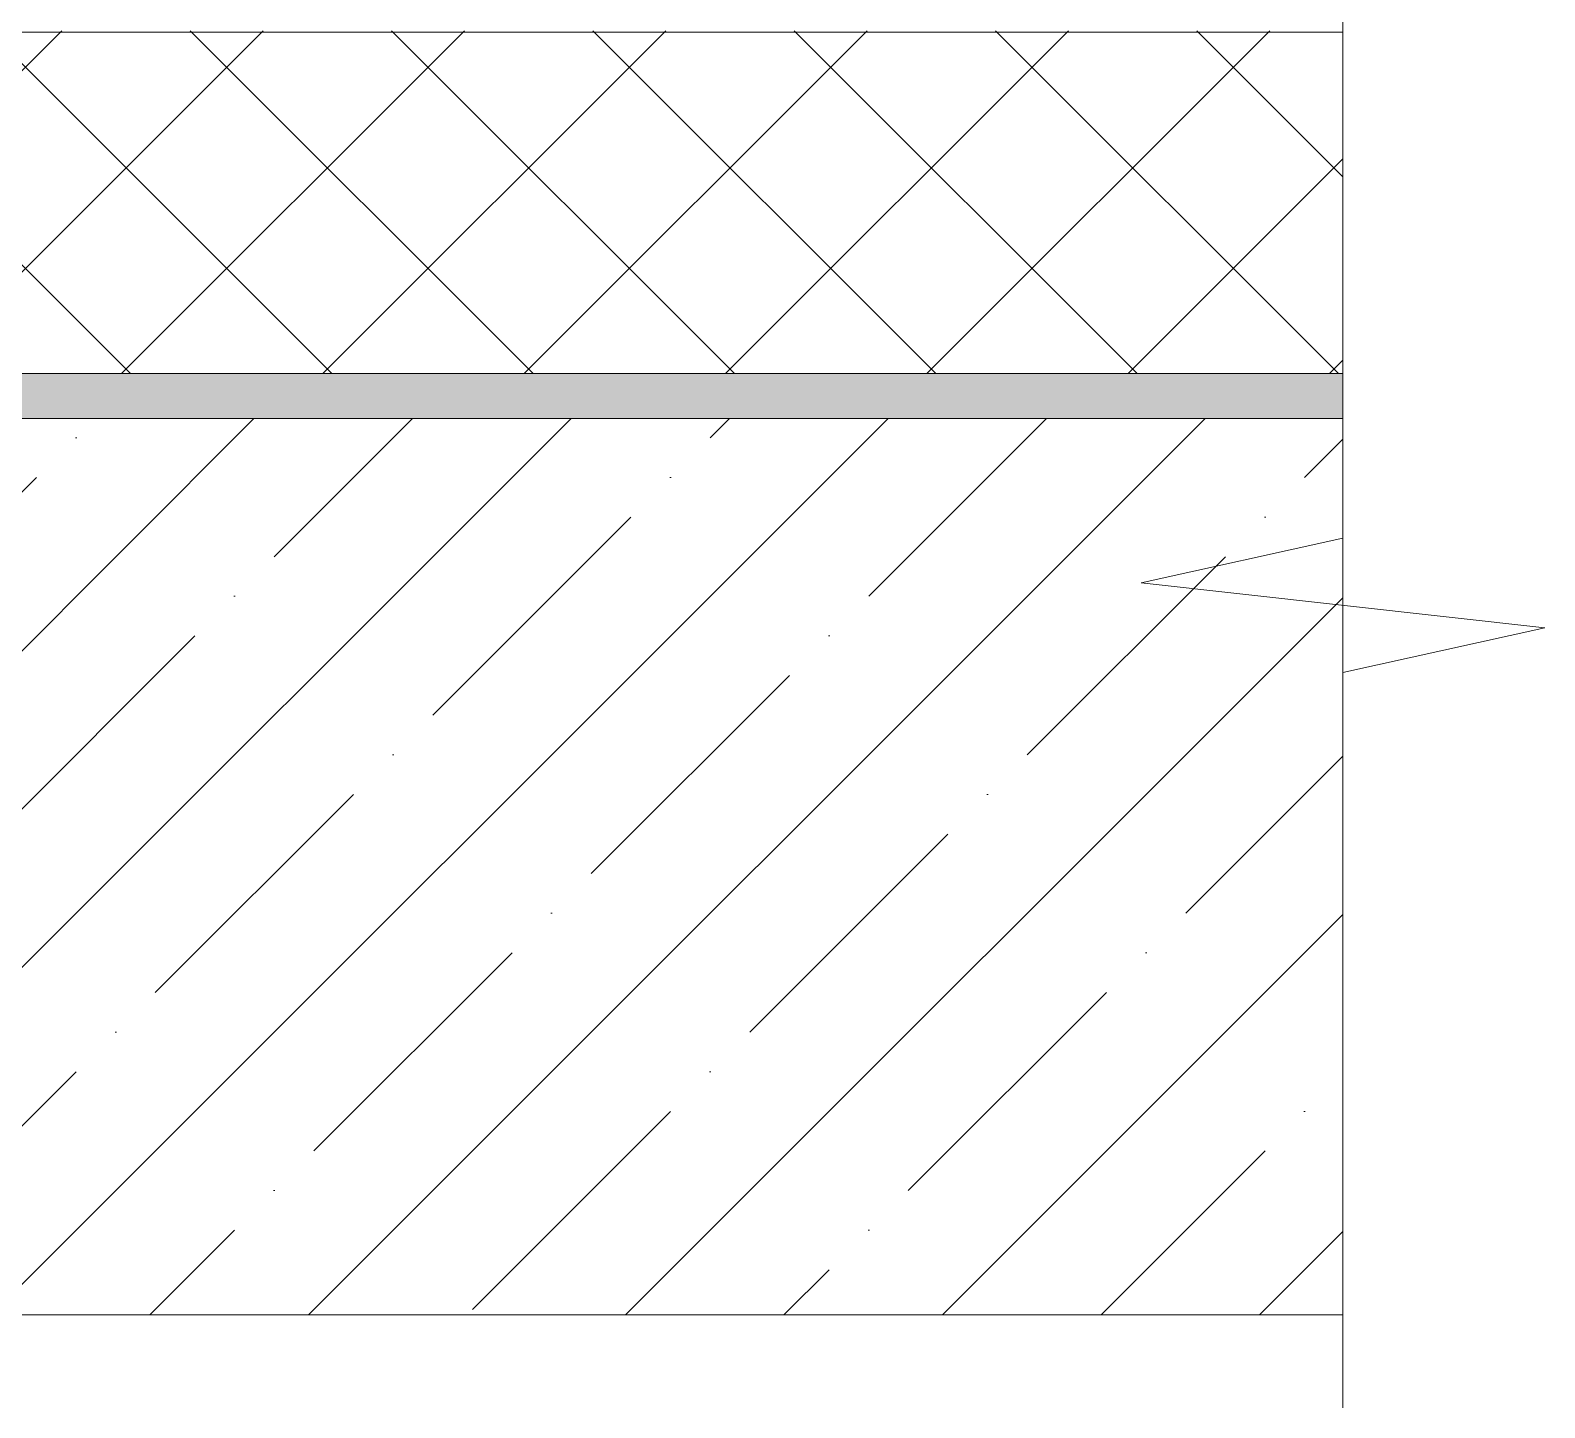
# Model space of a CAD drawing. Header units: millimetres. Extents: x -542032 to 558829, y -28615 to 266565.
# Drawn here: x -517145 to -515456, y 53242 to 54779 of the extents above; entities that cross this region are included whole.
import ezdxf

# ---------------------------------------------------------------- set-up
doc = ezdxf.new("R2010")
doc.units = ezdxf.units.MM
doc.layers.add('АР_Перегородки кирпич штрих', color=7, linetype='Continuous')
doc.layers.add('АР_Плита', color=220, linetype='Continuous')
doc.layers.add('АР_Тонкие', color=250, linetype='Continuous', lineweight=0)
doc.layers.add('АР_Штриховка', color=252, linetype='Continuous', lineweight=0)

# ---------------------------------------------------------------- blocks, each defined once
blk = doc.blocks.new('*U33')
at = {"color": 8}
blk.add_lwpolyline([(0, -6.699), (0, 1.502), (2.25, 2.002), (-2.25, 2.502), (0, 3.002), (0, 14.093)], dxfattribs=at)

msp = doc.modelspace()

# ---------------------------------------------------------------- hatches: boundary and pattern name
at = {"layer": 'АР_Перегородки кирпич штрих', "transparency": 33554687}
msp.add_hatch(color=256, dxfattribs=at).paths.add_polyline_path([(-522506.5, 54395.6), (-522506.5, 54345.6), (-515681.1, 54345.6), (-515681.1, 54395.6)])
at = {"layer": 'АР_Штриховка', "ltscale": 100, "true_color": 0x000000}
h = msp.add_hatch(dxfattribs=at)
h.set_pattern_fill('ANSI37', color=18, scale=50, style=0)
h.set_pattern_definition([(45, (0, -38769.68), (-112.2532, 112.2532), []), (135, (0, -38769.68), (-112.2532, -112.2532), [])])
h.paths.add_polyline_path([(-522506.5, 54778.1), (-515681.1, 54778.1), (-515681.1, 54395.6), (-522506.5, 54395.6)])
h = msp.add_hatch(dxfattribs=at)
h.set_pattern_fill('ANSI35', color=18, scale=1000, style=0)
h.set_pattern_definition([(45, (-5200836.66, 786842.23), (-176.776695, 176.776695), []), (45, (-5200659.9, 786842.23), (-176.776695, 176.776695), [312.5, -62.5, 0, -62.5])])
h.paths.add_polyline_path([(-515681.1, 54345.6), (-522506.5, 54345.6), (-522506.5, 53345.6), (-515681.1, 53345.6)])

# ---------------------------------------------------------------- linework, layer by layer
at = {"layer": 'АР_Плита', "color": 18, "lineweight": 5, "ltscale": 100, "true_color": 0x000000}
msp.add_lwpolyline([(-522506.5, 54345.6), (-515681.1, 54345.6), (-515681.1, 53345.6), (-522506.5, 53345.6)], close=True, dxfattribs=at)
at = {"layer": 'АР_Тонкие'}
for points in [[(-522506.5, 54718.1), (-522506.5, 54776.3), (-515681.1, 54776.3)], [(-522506.5, 54395.6), (-522506.5, 54395.6), (-515681.1, 54395.6)]]:
    msp.add_lwpolyline(points, dxfattribs=at)

# ---------------------------------------------------------------- block references
at = {"layer": 'АР_Тонкие', "xscale": 100, "yscale": 100, "zscale": 100}
msp.add_blockref('*U33', (-515681.1, 53912), dxfattribs=at)

doc.saveas('drawing.dxf')
